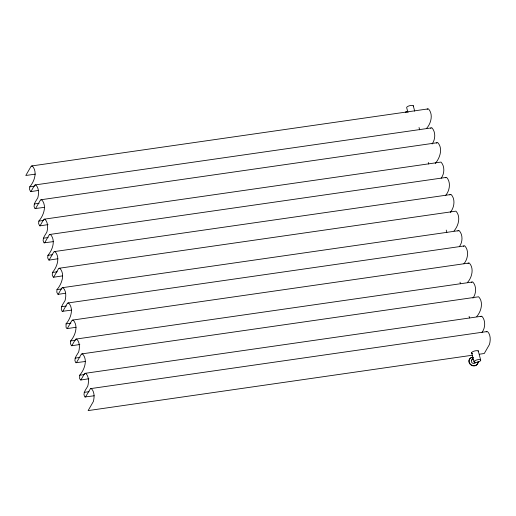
<?xml version="1.0" encoding="UTF-8"?>
<svg xmlns="http://www.w3.org/2000/svg" width="516" height="516" viewBox="0 0 516 516"><rect width="100%" height="100%" fill="white"/><g stroke="black" fill="none" stroke-linecap="round" stroke-linejoin="round"><path stroke-width="0.77" d="M35.365 174.118L25.8 175.498L31.031 166.404L32.295 165.939C37.752 171.783 34.391 181.529 29.741 186.844L29.56 189.417L30.644 191.649L38.152 190.481M30.979 191.513L34.508 185.379L35.778 184.915C39.132 188.043 38.913 193.7 37.81 197.834C36.107 200.937 32.385 204.878 34.836 208.599L44.286 207.374M35.52 208.638L40.377 200.195L41.648 199.731C47.246 205.755 43.525 215.675 38.823 221.093L38.636 223.667L39.726 225.905L48.027 224.621M40.061 225.769L43.589 219.635L44.853 219.171C48.214 222.293 47.994 227.949 46.885 232.09C45.189 235.193 41.467 239.134 43.918 242.849L53.367 241.63M44.602 242.894L49.188 234.909L50.458 234.445C55.915 240.288 52.555 250.034 47.904 255.349L47.717 257.923L48.807 260.154L57.908 258.755M49.143 260.019L53.728 252.04L54.999 251.576C60.456 257.42 57.095 267.159 52.438 272.474L52.258 275.047L53.348 277.286L62.449 275.886M53.677 277.144L58.534 268.701L59.804 268.236C65.409 274.26 61.681 284.181 56.979 289.605L56.799 292.172L57.882 294.41L65.397 293.243M58.218 294.275L61.746 288.141L63.017 287.676C66.377 290.798 66.158 296.455 65.048 300.596C63.352 303.698 59.63 307.639 62.081 311.361L71.531 310.135M62.758 311.4L67.351 303.414L68.622 302.95C74.072 308.794 70.711 318.54 66.061 323.855L66.042 327.299L66.964 328.66L76.071 327.26M67.299 328.524L71.892 320.546L73.162 320.081C78.613 325.925 75.252 335.664 70.602 340.979L70.421 343.553L71.505 345.791L79.812 344.507M71.84 345.656L75.368 339.522L76.639 339.057C79.999 342.179 79.78 347.836 78.671 351.977C76.974 355.079 73.253 359.02 75.697 362.735L85.146 361.516M76.381 362.78L81.238 354.337L82.508 353.873C88.113 359.891 84.385 369.817 79.683 375.235L79.664 378.68L80.586 380.04L88.894 378.757M80.922 379.905L84.45 373.771L85.721 373.307C89.075 376.435 88.855 382.092 87.752 386.226C86.056 389.328 82.328 393.269 84.779 396.991L94.228 395.772M85.463 397.036L90.5 388.632L487.452 331.498C490.813 334.62 490.593 340.276 489.484 344.417L484.26 353.505L479.474 354.195M426.784 128.168C431.176 123.176 433.363 114.094 428.428 108.85L31.476 165.984M432.073 143.996C435.491 139.539 435.846 131.948 431.905 127.826L34.953 184.96M435.259 163.475C439.896 158.173 443.205 148.46 437.774 142.642L40.822 199.776M441.154 178.246C444.573 173.789 444.927 166.204 440.987 162.076L44.034 219.21M445.734 195.3C449.791 190.559 451.081 182.103 446.592 177.356L49.639 234.49M450.275 212.424C454.332 207.684 455.622 199.228 451.132 194.48L54.18 251.615M454.028 230.923C458.511 225.847 461.02 216.565 455.938 211.147L58.985 268.281M459.311 246.751C462.736 242.294 463.084 234.709 459.15 230.588L62.197 287.722M463.897 263.805C467.954 259.064 469.238 250.608 464.755 245.861L67.796 302.995M467.644 282.304C472.043 277.318 474.223 268.236 469.296 262.992L72.337 320.12M472.933 298.132C476.352 293.675 476.707 286.09 472.772 281.968L75.813 339.096M476.726 316.56C481.209 311.477 483.724 302.195 478.642 296.784L81.683 353.912M482.015 332.388C485.433 327.931 485.788 320.346 481.854 316.218L84.895 373.352M471.418 360.607L473.314 357.304M427.158 109.315L427.609 108.895M430.634 128.291L431.086 127.871M436.504 143.106L436.955 142.687M445.321 177.82L445.766 177.401M449.862 194.945L450.307 194.526M457.879 231.052L458.324 230.626M463.484 246.326L463.929 245.906M468.025 263.457L468.47 263.031M471.501 282.426L471.947 282.007M480.583 316.682L481.028 316.263M486.182 331.962L486.633 331.536M29.741 186.844L34.52 186.153M34.282 203.968L39.061 203.278M38.823 221.093L43.602 220.409M43.363 238.224L48.143 237.534M47.904 255.349L52.684 254.659M52.438 272.474L57.224 271.784M56.979 289.605L61.765 288.915M61.52 306.73L66.306 306.04M66.061 323.855L70.847 323.164M70.602 340.979L75.388 340.296M75.142 358.11L79.928 357.42M79.683 375.235L84.463 374.545M84.224 392.36L89.004 391.67M472.301 355.234L88.126 410.601L93.357 401.506C94.46 397.372 94.68 391.708 91.326 388.587L90.5 388.632M413.264 105.735L414.703 111.179M419.031 127.497L419.65 129.832M428.306 162.476L428.719 164.03M446.23 230.097L446.85 232.426M460.033 282.175L460.446 283.729M469.102 316.373L469.515 317.927M478.171 350.57L480.641 359.897M407.982 112.611L406.75 107.947A3.496 1.2 -14.8 0 1 409.917 105.625A3.496 1.2 -14.8 0 1 413.303 106.367M471.656 352.783L474.127 362.109M472.611 353.576A3.496 1.2 -14.8 0 1 473.998 351.17A3.496 1.2 -14.8 0 1 478.255 351.66M405.473 112.211A4.663 4.147 29.9 0 1 407.253 111.475M405.853 112.159A4.663 4.147 29.9 0 1 407.092 111.753M475.791 362.174A2.335 2.077 29.9 0 1 471.979 362.722A2.335 2.077 29.9 0 1 473.043 359.271M478.138 361.619A4.663 4.147 29.9 0 1 474.159 365.67A4.663 4.147 29.9 0 1 469.147 361.8A4.663 4.147 29.9 0 1 472.385 357.169M477.984 361.897A4.663 4.147 29.9 0 1 473.998 365.947A4.663 4.147 29.9 0 1 468.986 362.077A4.663 4.147 29.9 0 1 472.224 357.446M475.043 362.445A3.496 1.2 -14.8 0 0 480.686 360.529A3.496 1.2 -14.8 0 0 476.423 360.039A3.496 1.2 -14.8 0 0 475.043 362.445"/></g></svg>
